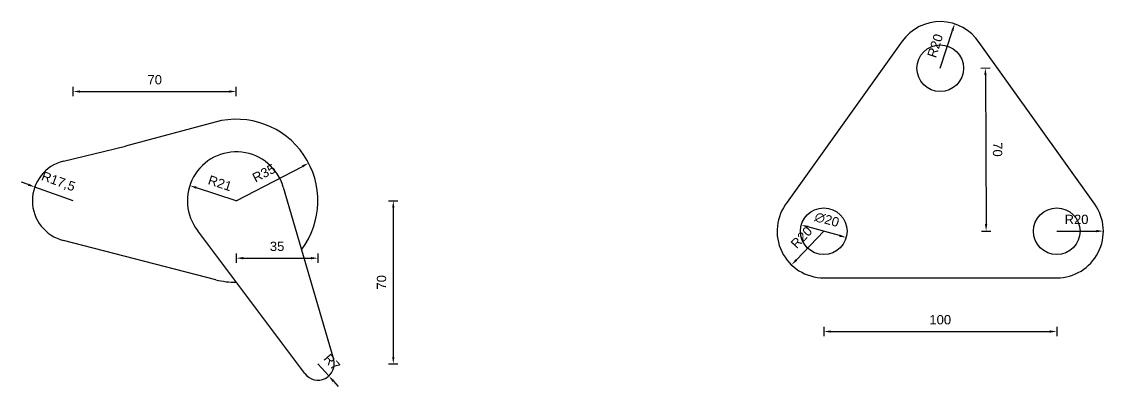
# Model space of a CAD drawing. Header units: millimetres. Extents: x 2100 to 32787, y 24082 to 35493.
# Drawn here: x 3803.2 to 4267.4, y 26532.4 to 26689 of the extents above; entities that cross this region are included whole.
import ezdxf

# ---------------------------------------------------------------- set-up
doc = ezdxf.new("R2010")
doc.units = ezdxf.units.MM
doc.linetypes.add('HIDDEN2', pattern=[4.7625, 3.175, -1.5875])
doc.layers.get('Defpoints').update_dxf_attribs({"color": 231, "linetype": 'HIDDEN2'})
doc.layers.add('ÖLÇÜ', color=181, linetype='Continuous')
doc.styles.get("Standard").update_dxf_attribs({"font": 'arial.ttf'})
doc.dimstyles.new('ISO-25', dxfattribs={"dimtxt": 4, "dimasz": 3, "dimexe": 2, "dimexo": 0.625, "dimgap": 3, "dimtad": 1, "dimtxsty": 'Standard', "dimcen": 2.5, "dimadec": 0, "dimazin": 0, "dimtfac": 1, "dimtix": 1, "dimtmove": 0, "dimatfit": 0, "dimfxl": 2, "dimfxlon": 1, "dimarcsym": 0})

# ---------------------------------------------------------------- blocks, each defined once
blk = doc.blocks.new('*D1636')
at = {"layer": 'Defpoints', "color": 0, "lineweight": 70, "ltscale": 3, "transparency": 16777216}
for p in [(3895.35, 26612.06), (3895.35, 26542.06), (3962.72, 26542.06)]:
    blk.add_point(p, dxfattribs=at)
at = {"layer": 'ÖLÇÜ', "color": 0, "lineweight": -2, "ltscale": 3, "transparency": 16777216}
for p, q in [((3960.72, 26612.06), (3964.72, 26612.06)), ((3962.72, 26609.06), (3962.72, 26545.06)), ((3960.72, 26542.06), (3964.72, 26542.06))]:
    blk.add_line(p, q, dxfattribs=at)
at = {"layer": 'ÖLÇÜ', "color": 0, "lineweight": 70, "ltscale": 3, "transparency": 16777216}
for points in [[(3962.22, 26609.06), (3963.22, 26609.06), (3962.72, 26612.06)], [(3962.22, 26545.06), (3963.22, 26545.06), (3962.72, 26542.06)]]:
    blk.add_solid(points, dxfattribs=at)
at = {"layer": 'ÖLÇÜ', "color": 0, "ltscale": 3, "transparency": 16777216, "insert": (3957.68, 26577.06), "char_height": 4, "attachment_point": 5, "rotation": 90}
blk.add_mtext('70', dxfattribs=at)
blk = doc.blocks.new('*D1637')
at = {"layer": 'Defpoints', "color": 0, "lineweight": 70, "ltscale": 3, "transparency": 16777216}
for p in [(3895.35, 26612.06), (3930.35, 26612.06), (3930.35, 26587.43)]:
    blk.add_point(p, dxfattribs=at)
at = {"layer": 'ÖLÇÜ', "color": 0, "lineweight": -2, "ltscale": 3, "transparency": 16777216}
for p, q in [((3895.35, 26589.43), (3895.35, 26585.43)), ((3930.35, 26589.43), (3930.35, 26585.43)), ((3898.35, 26587.43), (3927.35, 26587.43))]:
    blk.add_line(p, q, dxfattribs=at)
at = {"layer": 'ÖLÇÜ', "color": 0, "lineweight": 70, "ltscale": 3, "transparency": 16777216}
for points in [[(3898.35, 26587.93), (3898.35, 26586.93), (3895.35, 26587.43)], [(3927.35, 26587.93), (3927.35, 26586.93), (3930.35, 26587.43)]]:
    blk.add_solid(points, dxfattribs=at)
at = {"layer": 'ÖLÇÜ', "color": 0, "ltscale": 3, "transparency": 16777216, "insert": (3912.85, 26592.47), "char_height": 4, "attachment_point": 5}
blk.add_mtext('35', dxfattribs=at)
blk = doc.blocks.new('*D1580')
at = {"layer": 'Defpoints', "color": 0, "lineweight": 70, "ltscale": 3, "transparency": 16777216}
for p in [(3808.88, 26617.98), (3825.35, 26612.06)]:
    blk.add_point(p, dxfattribs=at)
at = {"layer": 'ÖLÇÜ', "color": 0, "lineweight": -2, "ltscale": 3, "transparency": 16777216}
for p, q in [((3806.06, 26618.99), (3803.24, 26620.01)), ((3825.35, 26612.06), (3808.88, 26617.98))]:
    blk.add_line(p, q, dxfattribs=at)
at = {"layer": 'ÖLÇÜ', "color": 0, "lineweight": 70, "ltscale": 3, "transparency": 16777216}
blk.add_solid([(3806.23, 26619.47), (3805.89, 26618.52), (3808.88, 26617.98)], dxfattribs=at)
at = {"layer": 'ÖLÇÜ', "color": 0, "ltscale": 3, "transparency": 16777216, "insert": (3818.94, 26620.1), "char_height": 4, "attachment_point": 5, "rotation": 340.2248}
blk.add_mtext('R17,5', dxfattribs=at)
blk = doc.blocks.new('*D1581')
at = {"layer": 'Defpoints', "color": 0, "lineweight": 70, "ltscale": 3, "transparency": 16777216}
for p in [(3895.35, 26658.98), (3825.35, 26612.06), (3895.35, 26612.06)]:
    blk.add_point(p, dxfattribs=at)
at = {"layer": 'ÖLÇÜ', "color": 0, "lineweight": -2, "ltscale": 3, "transparency": 16777216}
for p, q in [((3825.35, 26656.98), (3825.35, 26660.98)), ((3828.35, 26658.98), (3892.35, 26658.98)), ((3895.35, 26656.98), (3895.35, 26660.98))]:
    blk.add_line(p, q, dxfattribs=at)
at = {"layer": 'ÖLÇÜ', "color": 0, "lineweight": 70, "ltscale": 3, "transparency": 16777216}
for points in [[(3828.35, 26659.48), (3828.35, 26658.48), (3825.35, 26658.98)], [(3892.35, 26659.48), (3892.35, 26658.48), (3895.35, 26658.98)]]:
    blk.add_solid(points, dxfattribs=at)
at = {"layer": 'ÖLÇÜ', "color": 0, "ltscale": 3, "transparency": 16777216, "insert": (3860.35, 26664.02), "char_height": 4, "attachment_point": 5}
blk.add_mtext('70', dxfattribs=at)
blk = doc.blocks.new('*D1638')
at = {"layer": 'Defpoints', "color": 0, "lineweight": 70, "ltscale": 3, "transparency": 16777216}
for p in [(3875.4, 26618.6), (3895.35, 26612.06)]:
    blk.add_point(p, dxfattribs=at)
at = {"layer": 'ÖLÇÜ', "color": 0, "lineweight": -2, "ltscale": 3, "transparency": 16777216}
blk.add_line((3895.35, 26612.06), (3878.25, 26617.67), dxfattribs=at)
at = {"layer": 'ÖLÇÜ', "color": 0, "lineweight": 70, "ltscale": 3, "transparency": 16777216}
blk.add_solid([(3878.4, 26618.14), (3878.09, 26617.19), (3875.4, 26618.6)], dxfattribs=at)
at = {"layer": 'ÖLÇÜ', "color": 0, "ltscale": 3, "transparency": 16777216, "insert": (3888.36, 26619.62), "char_height": 4, "attachment_point": 5, "rotation": 341.8473}
blk.add_mtext('R21', dxfattribs=at)
blk = doc.blocks.new('*D1582')
at = {"layer": 'Defpoints', "color": 0, "lineweight": 70, "ltscale": 3, "transparency": 16777216}
for p in [(3926.39, 26628.23), (3895.35, 26612.06)]:
    blk.add_point(p, dxfattribs=at)
at = {"layer": 'ÖLÇÜ', "color": 0, "lineweight": -2, "ltscale": 3, "transparency": 16777216}
blk.add_line((3895.35, 26612.06), (3923.73, 26626.84), dxfattribs=at)
at = {"layer": 'ÖLÇÜ', "color": 0, "lineweight": 70, "ltscale": 3, "transparency": 16777216}
blk.add_solid([(3923.5, 26627.29), (3923.96, 26626.4), (3926.39, 26628.23)], dxfattribs=at)
at = {"layer": 'ÖLÇÜ', "color": 0, "ltscale": 3, "transparency": 16777216, "insert": (3907.21, 26623.92), "char_height": 4, "attachment_point": 5, "rotation": 27.517}
blk.add_mtext('R35', dxfattribs=at)
blk = doc.blocks.new('*D1583')
at = {"layer": 'Defpoints', "color": 0, "lineweight": 70, "ltscale": 3, "transparency": 16777216}
for p in [(3930.35, 26542.06), (3935.03, 26536.85)]:
    blk.add_point(p, dxfattribs=at)
at = {"layer": 'ÖLÇÜ', "color": 0, "lineweight": -2, "ltscale": 3, "transparency": 16777216}
for p, q in [((3930.35, 26542.06), (3935.03, 26536.85)), ((3937.03, 26534.62), (3939.04, 26532.39))]:
    blk.add_line(p, q, dxfattribs=at)
at = {"layer": 'ÖLÇÜ', "color": 0, "lineweight": 70, "ltscale": 3, "transparency": 16777216}
blk.add_solid([(3937.4, 26534.95), (3936.66, 26534.28), (3935.03, 26536.85)], dxfattribs=at)
at = {"layer": 'ÖLÇÜ', "color": 0, "ltscale": 3, "transparency": 16777216, "insert": (3936.41, 26542.79), "char_height": 4, "attachment_point": 5, "rotation": 311.9165}
blk.add_mtext('R7', dxfattribs=at)
blk = doc.blocks.new('*D1639')
at = {"layer": 'Defpoints', "color": 0, "lineweight": 70, "ltscale": 3, "transparency": 16777216}
for p in [(4147.41, 26598.98), (4247.41, 26598.98), (4247.41, 26555.93)]:
    blk.add_point(p, dxfattribs=at)
at = {"layer": 'ÖLÇÜ', "color": 0, "lineweight": -2, "ltscale": 3, "transparency": 16777216}
for p, q in [((4147.41, 26557.93), (4147.41, 26553.93)), ((4150.41, 26555.93), (4244.41, 26555.93)), ((4247.41, 26557.93), (4247.41, 26553.93))]:
    blk.add_line(p, q, dxfattribs=at)
at = {"layer": 'ÖLÇÜ', "color": 0, "lineweight": 70, "ltscale": 3, "transparency": 16777216}
for points in [[(4150.41, 26556.43), (4150.41, 26555.43), (4147.41, 26555.93)], [(4244.41, 26556.43), (4244.41, 26555.43), (4247.41, 26555.93)]]:
    blk.add_solid(points, dxfattribs=at)
at = {"layer": 'ÖLÇÜ', "color": 0, "ltscale": 3, "transparency": 16777216, "insert": (4197.41, 26560.98), "char_height": 4, "attachment_point": 5}
blk.add_mtext('100', dxfattribs=at)
blk = doc.blocks.new('*D1640')
at = {"layer": 'Defpoints', "color": 0, "lineweight": 70, "ltscale": 3, "transparency": 16777216}
for p in [(4197.41, 26668.98), (4197.73, 26598.98), (4217.09, 26599.07)]:
    blk.add_point(p, dxfattribs=at)
at = {"layer": 'ÖLÇÜ', "color": 0, "lineweight": -2, "ltscale": 3, "transparency": 16777216}
for p, q in [((4214.77, 26669.06), (4218.77, 26669.08)), ((4216.78, 26666.07), (4217.08, 26602.07)), ((4215.09, 26599.06), (4219.09, 26599.08))]:
    blk.add_line(p, q, dxfattribs=at)
at = {"layer": 'ÖLÇÜ', "color": 0, "lineweight": 70, "ltscale": 3, "transparency": 16777216}
for points in [[(4217.28, 26666.08), (4216.28, 26666.07), (4216.77, 26669.07)], [(4217.58, 26602.08), (4216.58, 26602.07), (4217.09, 26599.07)]]:
    blk.add_solid(points, dxfattribs=at)
at = {"layer": 'ÖLÇÜ', "color": 0, "ltscale": 3, "transparency": 16777216, "insert": (4221.97, 26634.1), "char_height": 4, "attachment_point": 5, "rotation": 270.2655}
blk.add_mtext('70', dxfattribs=at)
blk = doc.blocks.new('*D1584')
at = {"layer": 'Defpoints', "color": 0, "lineweight": 70, "ltscale": 3, "transparency": 16777216}
for p in [(4203.58, 26688.01), (4197.41, 26668.98)]:
    blk.add_point(p, dxfattribs=at)
at = {"layer": 'ÖLÇÜ', "color": 0, "lineweight": -2, "ltscale": 3, "transparency": 16777216}
blk.add_line((4197.41, 26668.98), (4202.65, 26685.15), dxfattribs=at)
at = {"layer": 'ÖLÇÜ', "color": 0, "lineweight": 70, "ltscale": 3, "transparency": 16777216}
blk.add_solid([(4202.18, 26685.31), (4203.13, 26685), (4203.58, 26688.01)], dxfattribs=at)
at = {"layer": 'ÖLÇÜ', "color": 0, "ltscale": 3, "transparency": 16777216, "insert": (4195.23, 26678.62), "char_height": 4, "attachment_point": 5, "rotation": 72.0327}
blk.add_mtext('R20', dxfattribs=at)
blk = doc.blocks.new('*D1585')
at = {"layer": 'Defpoints', "color": 0, "lineweight": 70, "ltscale": 3, "transparency": 16777216}
for p in [(4147.41, 26598.98), (4133.59, 26584.52)]:
    blk.add_point(p, dxfattribs=at)
at = {"layer": 'ÖLÇÜ', "color": 0, "lineweight": -2, "ltscale": 3, "transparency": 16777216}
blk.add_line((4147.41, 26598.98), (4135.67, 26586.69), dxfattribs=at)
at = {"layer": 'ÖLÇÜ', "color": 0, "lineweight": 70, "ltscale": 3, "transparency": 16777216}
blk.add_solid([(4135.3, 26587.03), (4136.03, 26586.34), (4133.59, 26584.52)], dxfattribs=at)
at = {"layer": 'ÖLÇÜ', "color": 0, "ltscale": 3, "transparency": 16777216, "insert": (4137.89, 26596.32), "char_height": 4, "attachment_point": 5, "rotation": 46.315}
blk.add_mtext('R20', dxfattribs=at)
blk = doc.blocks.new('*D1641')
at = {"layer": 'Defpoints', "color": 0, "lineweight": 70, "ltscale": 3, "transparency": 16777216}
for p in [(4137.78, 26601.67), (4157.04, 26596.3)]:
    blk.add_point(p, dxfattribs=at)
at = {"layer": 'ÖLÇÜ', "color": 0, "lineweight": -2, "ltscale": 3, "transparency": 16777216}
blk.add_line((4154.15, 26597.1), (4140.66, 26600.86), dxfattribs=at)
at = {"layer": 'ÖLÇÜ', "color": 0, "lineweight": 70, "ltscale": 3, "transparency": 16777216}
for points in [[(4140.8, 26601.34), (4140.53, 26600.38), (4137.78, 26601.67)], [(4154.28, 26597.58), (4154.02, 26596.62), (4157.04, 26596.3)]]:
    blk.add_solid(points, dxfattribs=at)
at = {"layer": 'ÖLÇÜ', "color": 0, "ltscale": 3, "transparency": 16777216, "insert": (4148.79, 26603.95), "char_height": 4, "attachment_point": 5, "rotation": 344.4187}
blk.add_mtext('∅20', dxfattribs=at)
blk = doc.blocks.new('*D1586')
at = {"layer": 'Defpoints', "color": 0, "lineweight": 70, "ltscale": 3, "transparency": 16777216}
for p in [(4247.41, 26598.98), (4267.41, 26599.05)]:
    blk.add_point(p, dxfattribs=at)
at = {"layer": 'ÖLÇÜ', "color": 0, "lineweight": -2, "ltscale": 3, "transparency": 16777216}
blk.add_line((4247.41, 26598.98), (4264.41, 26599.04), dxfattribs=at)
at = {"layer": 'ÖLÇÜ', "color": 0, "lineweight": 70, "ltscale": 3, "transparency": 16777216}
blk.add_solid([(4264.41, 26599.54), (4264.41, 26598.54), (4267.41, 26599.05)], dxfattribs=at)
at = {"layer": 'ÖLÇÜ', "color": 0, "ltscale": 3, "transparency": 16777216, "insert": (4255.89, 26604.05), "char_height": 4, "attachment_point": 5, "rotation": 0.1883}
blk.add_mtext('R20', dxfattribs=at)

msp = doc.modelspace()

# ---------------------------------------------------------------- linework, layer by layer
at = {"color": 0, "linetype": 'ByBlock'}
for p, q in [((4181.13, 26680.603), (4131.739, 26611.413)), ((4263.68, 26610.611), (4214.115, 26679.976)), ((3886.303, 26645.869), (3847.786, 26635.562)), ((3821.193, 26629.058), (3847.786, 26635.562)), ((3915.511, 26617.939), (3937.047, 26544.098)), ((3924.75, 26537.859), (3878.797, 26599.137)), ((3886.599, 26578.171), (3821.259, 26595.044)), ((4147.408, 26578.983), (4247.408, 26578.983)), ((3923.351, 26542.059), (3923.351, 26542.059))]:
    msp.add_line(p, q, dxfattribs=at)
for centre in [(4197.408, 26668.983), (4147.408, 26598.983), (4247.408, 26598.983)]:
    msp.add_circle(centre, 10, dxfattribs=at)
for centre, radius, start, end in [((4197.408, 26668.983), 20, 33.34428, 144.47942), ((3895.351, 26612.059), 35, 323.12974, 104.9809), ((3895.351, 26612.059), 21, 16.25984, 217.97468), ((3825.351, 26612.059), 17.5, 103.74453, 256.4792), ((4147.408, 26598.983), 20, 141.57625, 270), ((4247.408, 26598.983), 20, 270, 35.54753), ((3895.351, 26612.059), 35, 255.52042, 270.00511), ((3930.351, 26542.059), 7, 216.86698, 16.93729)]:
    msp.add_arc(centre, radius, start, end, dxfattribs=at)

# ---------------------------------------------------------------- dimensions: what is measured, and where the dimension line sits
at = {"layer": 'ÖLÇÜ', "ltscale": 3}
for center, mpoint, picture, middle in [((4197.408, 26668.983), (4203.577, 26688.008), '*D1584', (4195.233, 26678.624)), ((3825.351, 26612.059), (3808.883, 26617.98), '*D1580', (3818.945, 26620.105)), ((3895.351, 26612.059), (3926.391, 26628.229), '*D1582', (3907.21, 26623.924)), ((3895.351, 26612.059), (3875.396, 26618.602), '*D1638', (3888.359, 26619.622)), ((4247.408, 26598.983), (4267.408, 26599.049), '*D1586', (4255.891, 26604.053)), ((4147.408, 26598.983), (4133.594, 26584.52), '*D1585', (4137.89, 26596.319)), ((3930.351, 26542.059), (3935.027, 26536.85), '*D1583', (3936.409, 26542.795))]:
    dim = msp.add_radius_dim(center=center, mpoint=mpoint, dimstyle='ISO-25', dxfattribs=at)
    dim.commit()
    dim.dimension.update_dxf_attribs({"geometry": picture, "text_midpoint": middle})
for base, p1, p2, picture, middle in [((3895.351, 26658.979), (3825.351, 26612.059), (3895.351, 26612.059), '*D1581', (3860.351, 26664.021)), ((3930.351, 26587.426), (3895.351, 26612.059), (3930.351, 26612.059), '*D1637', (3912.851, 26592.47)), ((4247.408, 26555.934), (4147.408, 26598.983), (4247.408, 26598.983), '*D1639', (4197.408, 26560.977))]:
    dim = msp.add_linear_dim(base=base, p1=p1, p2=p2, dimstyle='ISO-25', dxfattribs=at)
    dim.commit()
    dim.dimension.update_dxf_attribs({"geometry": picture, "text_midpoint": middle})
dim = msp.add_aligned_dim(p1=(4197.408, 26668.983), p2=(4197.732, 26598.983), distance=19.362, dimstyle='ISO-25', dxfattribs=at)
dim.commit()
dim.dimension.update_dxf_attribs({"geometry": '*D1640', "text_midpoint": (4221.973, 26634.096)})
dim = msp.add_linear_dim(base=(3962.717, 26542.059), p1=(3895.351, 26612.059), p2=(3895.351, 26542.059), angle=90, dimstyle='ISO-25', dxfattribs=at)
dim.commit()
dim.dimension.update_dxf_attribs({"geometry": '*D1636', "text_midpoint": (3957.675, 26577.059)})
dim = msp.add_diameter_dim_2p(p1=(4157.04, 26596.297), p2=(4137.775, 26601.669), dimstyle='ISO-25', dxfattribs=at)
dim.commit()
dim.dimension.update_dxf_attribs({"geometry": '*D1641', "text_midpoint": (4148.792, 26603.948)})

doc.saveas('drawing.dxf')
